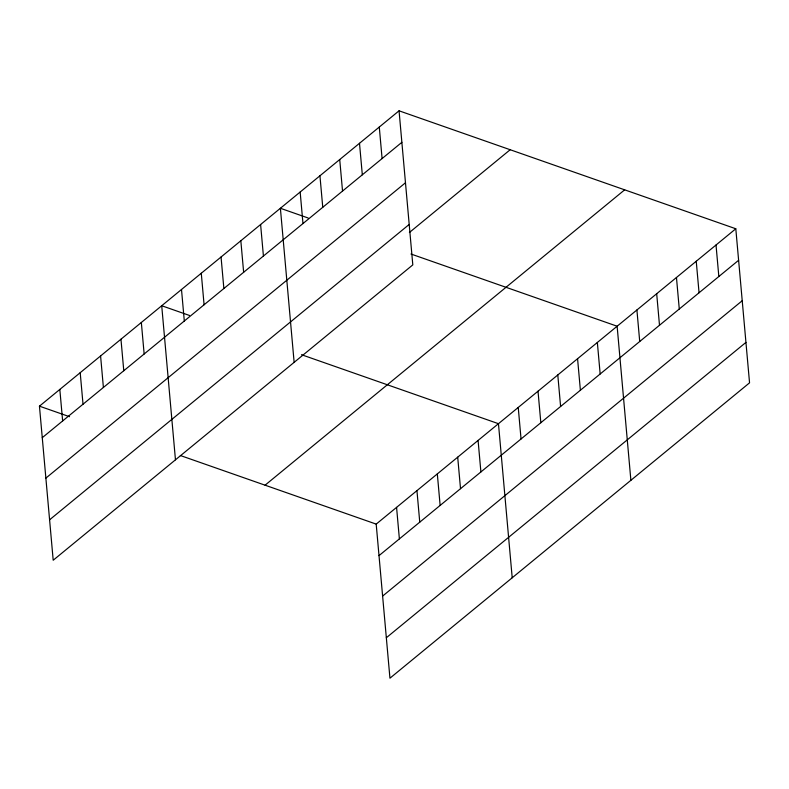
<?xml version="1.0" encoding="UTF-8"?>
<svg xmlns="http://www.w3.org/2000/svg" width="789" height="789" viewBox="0 0 789 789"><rect width="100%" height="100%" fill="white"/><g stroke="black" fill="none" stroke-linecap="round" stroke-linejoin="round"><path stroke-width="1.18" d="M399.056 110.805L412.805 264.887L53.198 560.239L39.45 406.167L399.056 110.805L735.802 228.761L749.55 382.833L389.944 678.195L376.195 524.113L735.802 228.761M42.261 437.688L401.867 142.326M45.87 478.124L405.477 182.772M49.589 519.803L409.195 224.441M409.402 232.499L510.177 149.732M265.065 485.196L624.671 189.833M379.006 555.634L738.612 260.281M382.616 596.08L742.222 300.727M386.334 637.749L745.94 342.396M308.164 218.001L280.391 208.276L294.139 362.348M410.98 254.019L617.126 326.222L630.884 480.304M189.498 315.472L161.715 305.738L175.464 459.819M301.467 354.695L498.461 423.693L512.209 577.775M39.45 406.167L69.55 416.7M180.346 455.509L376.195 524.113M716.017 245.004L718.838 276.525M696.243 261.248L699.054 292.768M676.459 277.491L679.28 309.012M656.685 293.735L659.496 325.255M636.91 309.978L639.721 341.499M597.352 342.465L600.163 373.996M577.568 358.719L580.388 390.239M557.793 374.962L560.604 406.483M538.019 391.206L540.83 422.726M518.235 407.449L521.046 438.97M478.085 440.43L480.896 471.95M457.699 457.166L460.52 488.687M437.323 473.903L440.134 505.424M416.947 490.64L419.758 522.16M379.282 127.049L382.093 158.569M396.571 507.376L399.382 538.897M359.498 143.292L362.319 174.813M339.724 159.536L342.534 191.066M319.939 175.789L322.76 207.31M300.165 192.033L302.976 223.553M260.607 224.52L263.418 256.04M240.832 240.763L243.643 272.284M221.048 257.007L223.869 288.527M201.274 273.25L204.085 304.771M181.5 289.494L184.31 321.015M141.339 322.474L144.15 354.005M120.964 339.221L123.774 370.741M100.588 355.957L103.398 387.478M80.202 372.694L83.023 404.215M59.826 389.431L62.637 420.951"/></g></svg>
